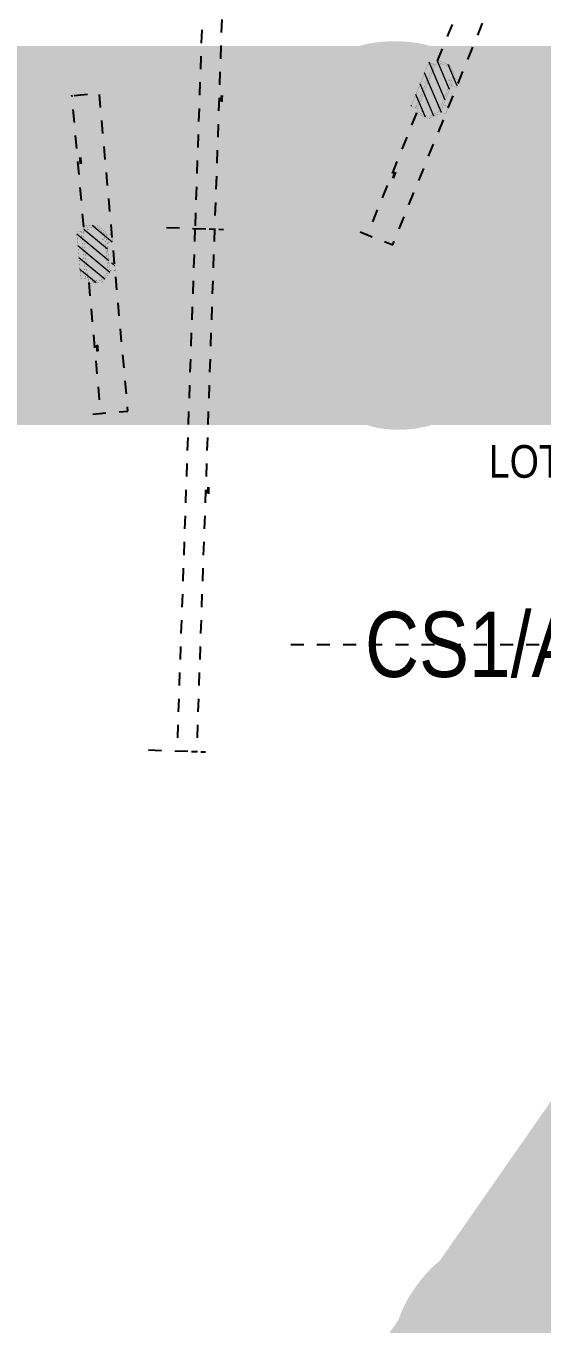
# Model space of a CAD drawing. Extents: x 218857 to 219044, y 632203 to 632441.
# Drawn here: x 218864.36 to 218868.3, y 632250.09 to 632260.02 of the extents above; entities that cross this region are included whole.
import ezdxf
from ezdxf.enums import TextEntityAlignment as Align

# ---------------------------------------------------------------- set-up
doc = ezdxf.new("R2018")
doc.units = 0
doc.header["$MEASUREMENT"] = 0
doc.linetypes.add('TRAZOS', pattern=[19.049999999999997, 12.7, -6.35])
doc.layers.get('0').update_dxf_attribs({"color": 4})
doc.layers.get('Defpoints').update_dxf_attribs({"color": 3, "lineweight": 30})
doc.layers.add('PC_T7200_002_SG-GRAL-HIDDEN DATA', color=150, linetype='TRAZOS', true_color=0x007fff, plot=False)
for name, color, linetype, true_color in [('PC_T7200_520_SG-LOT 25-SIGNALS', 1, 'Continuous', 0xff0000), ('PC_T7200_522_SG-LOT 25-AXLE COUNTER', 7, 'Continuous', 0xff0002), ('PC_T7200_536_SG-LOT 25-BEACON BTZP-5252 PASIVAS', 7, 'Continuous', 0x0000fa)]:
    doc.layers.add(name, color=color, linetype=linetype, true_color=true_color)
doc.styles.add('ARIAL NARROW', font='ARIALN.TTF')
doc.styles.get("Standard").update_dxf_attribs({"font": 'arial.ttf'})
doc.dimstyles.new('1-10', dxfattribs={"dimscale": 10, "dimtxt": 0.0018, "dimasz": 0.001, "dimexe": 0.0005, "dimexo": 0.0005, "dimgap": 0.0008, "dimtad": 1, "dimzin": 1, "dimtxsty": 'ARIAL NARROW', "dimblk": 'ARCHTICK', "dimcen": 0.0015, "dimdle": 0.0005, "dimclrd": 256, "dimclre": 256, "dimclrt": 256, "dimazin": 0, "dimtfac": 1, "dimtmove": 0, "dimatfit": 3, "dimfxl": 0.004, "dimfxlon": 1, "dimtfill": 2, "dimtfillclr": 255, "dimlwd": -1, "dimlwe": -1, "dimarcsym": 0})

# ---------------------------------------------------------------- blocks, each defined once
blk = doc.blocks.new('_ArchTick')
at = {"color": 0, "linetype": 'ByBlock', "const_width": 0.15}
blk.add_lwpolyline([(-0.5, -0.5), (0.5, 0.5)], dxfattribs=at)
blk = doc.blocks.new('*D9')
at = {"layer": 'Defpoints', "color": 0, "linetype": 'TRAZOS', "ltscale": 0.005, "transparency": 16777216}
for p in [(-1.220024815875804, 0.05799999999999272), (-1.220024815875804, 0.05799999999999272), (-0.2200000000011642, 0.05799999999999272)]:
    blk.add_point(p, dxfattribs=at)
at = {"layer": 'PC_T7200_002_SG-GRAL-HIDDEN DATA', "ltscale": 0.005, "transparency": 16777216}
for p, q in [((-0.2150000000011641, 0.05799999999999272), (-1.225024815875804, 0.05799999999999272)), ((-1.220024815875804, 0.05799999999999273), (-1.220024815875804, 0.06299999999999273)), ((-0.2200000000011642, 0.05799999999999273), (-0.2200000000011642, 0.06299999999999273))]:
    blk.add_line(p, q, dxfattribs=at)
at = {"layer": 'PC_T7200_002_SG-GRAL-HIDDEN DATA', "linetype": 'TRAZOS', "ltscale": 0.005, "transparency": 16777216, "xscale": 0.01, "yscale": 0.01, "zscale": 0.01, "rotation": 180}
blk.add_blockref('_ArchTick', (-1.220024815875804, 0.05799999999999272), dxfattribs=at)
at = {"layer": 'PC_T7200_002_SG-GRAL-HIDDEN DATA', "linetype": 'TRAZOS', "ltscale": 0.005, "transparency": 16777216, "xscale": 0.01, "yscale": 0.01, "zscale": 0.01}
blk.add_blockref('_ArchTick', (-0.2200000000011642, 0.05799999999999272), dxfattribs=at)
at = {"layer": 'PC_T7200_002_SG-GRAL-HIDDEN DATA', "linetype": 'TRAZOS', "ltscale": 0.005, "transparency": 16777216, "insert": (-0.7200124079384841, 0.07681718963164347), "char_height": 0.018, "attachment_point": 5, "style": 'ARIAL NARROW', "bg_fill": 1, "box_fill_scale": 1.1, "bg_fill_color": 255, "bg_fill_transparency": 0}
blk.add_mtext('1,00', dxfattribs=at)
blk = doc.blocks.new('*D10')
at = {"layer": 'Defpoints', "color": 0, "linetype": 'TRAZOS', "ltscale": 0.005, "transparency": 16777216}
for p in [(0.2200000000011642, 0.05799999999999272), (1.219975184124195, 0.05799999999999107), (1.219975184124195, 0.05799999999999107)]:
    blk.add_point(p, dxfattribs=at)
at = {"layer": 'PC_T7200_002_SG-GRAL-HIDDEN DATA', "ltscale": 0.005, "transparency": 16777216}
for p, q in [((0.2150000000011641, 0.05799999999999107), (1.224975184124195, 0.05799999999999107)), ((0.2200000000011642, 0.05799999999999438), (0.2200000000011642, 0.06299999999999438)), ((1.219975184124195, 0.05799999999999107), (1.219975184124195, 0.06299999999999106))]:
    blk.add_line(p, q, dxfattribs=at)
at = {"layer": 'PC_T7200_002_SG-GRAL-HIDDEN DATA', "linetype": 'TRAZOS', "ltscale": 0.005, "transparency": 16777216, "xscale": 0.01, "yscale": 0.01, "zscale": 0.01, "rotation": 180}
blk.add_blockref('_ArchTick', (0.2200000000011642, 0.05799999999999107), dxfattribs=at)
at = {"layer": 'PC_T7200_002_SG-GRAL-HIDDEN DATA', "linetype": 'TRAZOS', "ltscale": 0.005, "transparency": 16777216, "xscale": 0.01, "yscale": 0.01, "zscale": 0.01}
blk.add_blockref('_ArchTick', (1.219975184124195, 0.05799999999999107), dxfattribs=at)
at = {"layer": 'PC_T7200_002_SG-GRAL-HIDDEN DATA', "linetype": 'TRAZOS', "ltscale": 0.005, "transparency": 16777216, "insert": (0.7199875920626797, 0.07681718963164182), "char_height": 0.018, "attachment_point": 5, "style": 'ARIAL NARROW', "bg_fill": 1, "box_fill_scale": 1.1, "bg_fill_color": 255, "bg_fill_transparency": 0}
blk.add_mtext('1,00', dxfattribs=at)
blk = doc.blocks.new('*U141')
at = {"lineweight": 30, "flags": 45}
for tag, p in [('X=INSERTIONPOINT', (-3.484022035168203, 0.2183608216447444)), ('Y=INSERTIONPOINT', (-3.190436965587238, -0.05331510095264091))]:
    blk.add_attdef(tag, text='', height=0.25, rotation=47.21963593892862, dxfattribs=at).set_placement(p, align=Align.MIDDLE_CENTER)
at = {"style": 'ARIAL NARROW', "flags": 9}
for tag, rotation, p in [('AT007', 2.219635938928572, (2.952725784161363, 5.554619708897921)), ('AT005', 47.21963593892862, (1.058880841893481, 3.508046741240207)), ('AT006', 47.21963593892862, (-0.9786885775868974, 1.306158719382971))]:
    blk.add_attdef(tag, text='', height=0.25, rotation=rotation, dxfattribs=at).set_placement(p, align=Align.MIDDLE_LEFT)
at = {"style": 'ARIAL NARROW'}
for tag, height, flags, p in [('AT008', 0.25, 9, (-4.658362313492065, 1.30506451203428)), ('AT004', 0.25, 9, (-4.364777243911098, 1.033388589436896)), ('AT000', 0.25, 8, (-4.071192174330134, 0.7617126668395131)), ('AT003', 0.25, 8, (-3.777607104749168, 0.4900367442421278)), ('AT001', 0.5, 8, (-2.676663093820568, -0.5287479654980785)), ('GIS01', 0.25, 9, (-2.162889222053859, -1.004180830043485)), ('GIS02', 0.25, 9, (-1.869304152472895, -1.275856752640868)), ('GIS03', 0.25, 9, (-1.575719082891929, -1.547532675238253)), ('GIS04', 0.25, 9, (-1.282134013310963, -1.819208597835636)), ('GIS05', 0.25, 9, (-0.9885489437299979, -2.09088452043302)), ('GIS06', 0.25, 9, (-0.6949638741490327, -2.362560443030405)), ('GIS07', 0.25, 9, (-0.4013788045680684, -2.634236365627789)), ('GIS08', 0.25, 9, (-0.1077937349871005, -2.905912288225174)), ('GIS09', 0.25, 9, (0.1857913345938638, -3.177588210822556)), ('GIS10', 0.25, 9, (0.4793764041748299, -3.449264133419942))]:
    blk.add_attdef(tag, text='', height=height, rotation=47.21963593892862, dxfattribs=dict(at, flags=flags)).set_placement(p, align=Align.MIDDLE_CENTER)
blk = doc.blocks.new('*U76')
at = {"lineweight": 30, "flags": 55}
for tag, p in [('Y=INSERTIONPOINT', (-0.1910063282195584, -4.547626534964333)), ('X=INSERTIONPOINT', (-0.4885008382748839, -4.815015798755535))]:
    blk.add_attdef(tag, text='', height=0.25, rotation=131.9555813122571, dxfattribs=at).set_placement(p, align=Align.MIDDLE_CENTER)
at = {"style": 'ARIAL NARROW', "flags": 9}
for tag, rotation, p in [('AT007', 86.95558131225701, (-5.620322968996668, 2.389108328302497)), ('AT005', 131.9555813122571, (-3.756134003299726, 0.3154861164532203)), ('AT006', 131.9555813122571, (-1.750471161605705, -1.915503925086155))]:
    blk.add_attdef(tag, text='', height=0.25, rotation=rotation, dxfattribs=at).set_placement(p, align=Align.MIDDLE_LEFT)
at = {"style": 'ARIAL NARROW'}
for tag, height, flags, p in [('GIS10', 0.25, 9, (3.452944072961421, -1.271710560197432)), ('GIS09', 0.25, 9, (3.155478734089505, -1.539132272423301)), ('GIS08', 0.25, 9, (2.858013395217588, -1.806553984649171)), ('GIS07', 0.25, 9, (2.560548056345671, -2.073975696875041)), ('GIS06', 0.25, 9, (2.263082717473754, -2.341397409100911)), ('GIS05', 0.25, 9, (1.965617378601837, -2.60881912132678)), ('GIS04', 0.25, 9, (1.66815203972992, -2.87624083355265)), ('GIS03', 0.25, 9, (1.370686700858004, -3.143662545778519)), ('GIS02', 0.25, 9, (1.073221361986087, -3.411084258004389)), ('AT001', 0.4999999999999996, 8, (0.2551916802507503, -4.146493966283822)), ('GIS01', 0.25, 9, (0.7757560231141709, -3.678505970230258)), ('AT003', 0.25, 8, (-0.7859661771468001, -5.082437510981405)), ('AT000', 0.25, 8, (-1.083431516018717, -5.349859223207274)), ('AT004', 0.25, 9, (-1.380896854890633, -5.617280935433143)), ('AT008', 0.25, 9, (-1.67836219376255, -5.884702647659013)), ('AT018', 0.25, 9, (-1.975827532634467, -6.152124359884882))]:
    blk.add_attdef(tag, text='', height=height, rotation=131.9555813122571, dxfattribs=dict(at, flags=flags)).set_placement(p, align=Align.MIDDLE_CENTER)
blk = doc.blocks.new('*D25')
at = {"layer": 'Defpoints', "color": 0, "linetype": 'TRAZOS', "ltscale": 0.005, "transparency": 16777216}
for p in [(2.269999999999982, 0.15), (0.2700000000000387, 0), (2.269999999999982, 0)]:
    blk.add_point(p, dxfattribs=at)
at = {"layer": 'PC_T7200_002_SG-GRAL-HIDDEN DATA', "ltscale": 0.005, "transparency": 16777216}
for p, q in [((0.2650000000000386, 0.15), (2.274999999999982, 0.15)), ((0.2700000000000387, 0.11), (0.2700000000000387, 0.155)), ((2.269999999999982, 0.11), (2.269999999999982, 0.155))]:
    blk.add_line(p, q, dxfattribs=at)
at = {"layer": 'PC_T7200_002_SG-GRAL-HIDDEN DATA', "linetype": 'TRAZOS', "ltscale": 0.005, "transparency": 16777216, "xscale": 0.01, "yscale": 0.01, "zscale": 0.01, "rotation": 180}
blk.add_blockref('_ArchTick', (0.2700000000000387, 0.15), dxfattribs=at)
at = {"layer": 'PC_T7200_002_SG-GRAL-HIDDEN DATA', "linetype": 'TRAZOS', "ltscale": 0.005, "transparency": 16777216, "xscale": 0.01, "yscale": 0.01, "zscale": 0.01}
blk.add_blockref('_ArchTick', (2.269999999999982, 0.15), dxfattribs=at)
at = {"layer": 'PC_T7200_002_SG-GRAL-HIDDEN DATA', "linetype": 'TRAZOS', "ltscale": 0.005, "transparency": 16777216, "insert": (1.27000000000001, 0.1688171896316507), "char_height": 0.018, "attachment_point": 5, "style": 'ARIAL NARROW', "bg_fill": 1, "box_fill_scale": 1.1, "bg_fill_color": 255, "bg_fill_transparency": 0}
blk.add_mtext('2,00', dxfattribs=at)
blk = doc.blocks.new('*D23')
at = {"layer": 'Defpoints', "color": 0, "linetype": 'TRAZOS', "ltscale": 0.005, "transparency": 16777216}
for p in [(6.269999999999982, 0.15), (2.269999999999982, 0), (6.269999999999982, 0)]:
    blk.add_point(p, dxfattribs=at)
at = {"layer": 'PC_T7200_002_SG-GRAL-HIDDEN DATA', "ltscale": 0.005, "transparency": 16777216}
for p, q in [((2.264999999999982, 0.15), (6.274999999999982, 0.15)), ((2.269999999999982, 0.11), (2.269999999999982, 0.155)), ((6.269999999999982, 0.11), (6.269999999999982, 0.155))]:
    blk.add_line(p, q, dxfattribs=at)
at = {"layer": 'PC_T7200_002_SG-GRAL-HIDDEN DATA', "linetype": 'TRAZOS', "ltscale": 0.005, "transparency": 16777216, "xscale": 0.01, "yscale": 0.01, "zscale": 0.01, "rotation": 180}
blk.add_blockref('_ArchTick', (2.269999999999982, 0.15), dxfattribs=at)
at = {"layer": 'PC_T7200_002_SG-GRAL-HIDDEN DATA', "linetype": 'TRAZOS', "ltscale": 0.005, "transparency": 16777216, "xscale": 0.01, "yscale": 0.01, "zscale": 0.01}
blk.add_blockref('_ArchTick', (6.269999999999982, 0.15), dxfattribs=at)
at = {"layer": 'PC_T7200_002_SG-GRAL-HIDDEN DATA', "linetype": 'TRAZOS', "ltscale": 0.005, "transparency": 16777216, "insert": (4.269999999999982, 0.1688171896316507), "char_height": 0.018, "attachment_point": 5, "style": 'ARIAL NARROW', "bg_fill": 1, "box_fill_scale": 1.1, "bg_fill_color": 255, "bg_fill_transparency": 0}
blk.add_mtext('4,00', dxfattribs=at)
blk = doc.blocks.new('*U163')
at = {"lineweight": 13, "style": 'ARIAL NARROW'}
for tag, flags, p in [('AT023', 9, (0.1269174867285567, 4.715087185631331)), ('AT008', 9, (0.1269174867285567, 4.315087185631331)), ('AT004', 9, (0.1269174867285567, 3.915087185631331)), ('AT000', 8, (0.1269174867285567, 3.515087185631331)), ('AT003', 8, (0.1269174867285567, 3.115087185631332)), ('GIS01', 9, (0.126873853497484, 0.9150871856313325)), ('GIS02', 9, (0.126873853497484, 0.5150871856313326)), ('GIS03', 9, (0.126873853497484, 0.1150871856313327)), ('GIS04', 9, (0.126873853497484, -0.2849128143686672)), ('GIS05', 9, (0.126873853497484, -0.6849128143686674)), ('GIS06', 9, (0.126873853497484, -1.084912814368667)), ('GIS07', 9, (0.126873853497484, -1.484912814368668)), ('GIS08', 9, (0.126873853497484, -1.884912814368667)), ('GIS09', 9, (0.126873853497484, -2.284912814368667)), ('GIS10', 9, (0.126873853497484, -2.684912814368668))]:
    blk.add_attdef(tag, text='', height=0.25, dxfattribs=dict(at, flags=flags)).set_placement(p, align=Align.MIDDLE_CENTER)
at = {"lineweight": 13, "flags": 104}
for tag, p in [('X=INSERTIONPOINT', (0.1269174867285567, 2.715087185631332)), ('Y=INSERTIONPOINT', (0.126873853497484, 2.315087185631332))]:
    blk.add_attdef(tag, text='', height=0.25, dxfattribs=at).set_placement(p, align=Align.MIDDLE_CENTER)
at = {"lineweight": 13, "style": 'ARIAL NARROW', "flags": 8}
blk.add_attdef('AT001', text='', height=0.4999999999999982, rotation=359.9999999933299, dxfattribs=at).set_placement((0.1268738526825768, 1.615087185427606), align=Align.MIDDLE_CENTER)
at = {"lineweight": 13, "style": 'ARIAL NARROW', "flags": 9}
for tag, p in [('AT006', (3.126873853497484, 1.615087185631332)), ('AT005', (6.126873853497484, 1.615087185631332))]:
    blk.add_attdef(tag, text='', height=0.25, dxfattribs=at).set_placement(p, align=Align.MIDDLE_LEFT)
blk.add_attdef('AT007', text='', height=0.25, rotation=314.9999999999999, dxfattribs=at).set_placement((8.915262201145802, 1.615087185631332), align=Align.MIDDLE_LEFT)
blk = doc.blocks.new('PC_T7200_(CAFS)_P1')
at = {"lineweight": 0}
h = blk.add_hatch(dxfattribs=at)
h.set_pattern_fill('ANSI31', color=256, scale=0.02)
h.set_pattern_definition([(45, (0, 0), (-0.04490128060534577, 0.04490128060534577), [])])
edge = h.paths.add_edge_path()
edge.add_line((-0.2200000000011642, 0.05799999999999272), (-0.2200000000011642, 0.150749987067627))
edge.add_arc((-0.2000747624312768, 0.1507499870918174), 0.01992523756988734, 134.8360176547205, 180.0000000695605, ccw=False)
edge.add_line((-0.214123651443515, 0.1648795238760954), (-0.1594869286345784, 0.2192043941067254))
edge.add_arc((-0.1454380397448777, 0.2050748573540543), 0.01992523746107528, 89.99999988377391, 134.8360174689338, ccw=False)
edge.add_line((-0.1454380397044588, 0.2250000948151296), (-0.1398878562322352, 0.2250000000530576))
edge.add_line((-0.1398878562322352, 0.2250000000530576), (-0.139999999984866, 0.2679999999999723))
edge.add_line((-0.139999999984866, 0.2679999999999723), (-0.0801121438271366, 0.2679999999999723))
edge.add_line((-0.0801121438271366, 0.2679999999999723), (-0.0801121438271366, 0.2250000000530576))
edge.add_line((-0.0801121438271366, 0.2250000000530576), (0.08011214373982511, 0.2250000000530576))
edge.add_line((0.08011214373982511, 0.2250000000530576), (0.07999999998719431, 0.2679999999999723))
edge.add_line((0.07999999998719431, 0.2679999999999723), (0.1398878561449237, 0.2679999999999723))
edge.add_line((0.1398878561449237, 0.2679999999999723), (0.1398878561449237, 0.2250000000530576))
edge.add_line((0.1398878561449237, 0.2250000000530576), (0.1454380397044588, 0.2250000948151296))
edge.add_arc((0.1454380397303258, 0.2050748573893285), 0.01992523742580116, 45.16398248922161, 90.0000000743816, ccw=False)
edge.add_line((0.1594869286054745, 0.2192043941067254), (0.214123651443515, 0.1648795237596801))
edge.add_arc((0.2000747625712357, 0.1507499870336098), 0.01992523742992847, 9.78178036348254e-08, 45.163982512657924, ccw=False)
edge.add_line((0.2200000000011642, 0.150749987067627), (0.2200000000011642, 0.05799999999999272))
edge.add_line((0.2200000000011642, 0.05799999999999272), (0.1806871313310694, 0.05799999999999272))
edge.add_line((0.1806871313310694, 0.05799999999999272), (0.1806871313310694, 0))
edge.add_line((0.1806871313310694, 0), (-0.1806871313310694, 0))
edge.add_line((-0.1806871313310694, 0), (-0.1806871313310694, 0.05799999999999272))
edge.add_line((-0.1806871313310694, 0.05799999999999272), (-0.2200000000011642, 0.05799999999999272))
at = {"const_width": 0.001, "flags": 128}
for points in [[(-0.2200000000011642, 0.05799999999999272), (-0.2200000000011642, 0.150749987067627, -0.1996562915409382), (-0.214123651443515, 0.1648795238760954), (-0.1594869286345784, 0.2192043941067254, -0.1981686549439758), (-0.1454380397044588, 0.2250000948151296), (-0.1398878562322352, 0.2250000000530576), (-0.139999999984866, 0.2679999999999723), (-0.0801121438271366, 0.2679999999999723), (-0.0801121438271366, 0.2250000000530576), (0.08011214373982511, 0.2250000000530576), (0.07999999998719431, 0.2679999999999723), (0.1398878561449237, 0.2679999999999723), (0.1398878561449237, 0.2250000000530576), (0.1454380397044588, 0.2250000948151296, -0.1981686549439758), (0.1594869286054745, 0.2192043941067254), (0.214123651443515, 0.1648795237596801, -0.1996562915409381), (0.2200000000011642, 0.150749987067627), (0.2200000000011642, 0.05799999999999272), (0.1806871313310694, 0.05799999999999272), (0.1806871313310694, 0), (-0.1806871313310694, 0), (-0.1806871313310694, 0.05799999999999272)], [(-0.1135330315055325, 0.1938041272520742, 1), (-0.1045330315055326, 0.1938041272520742, 1)], [(0.1035215124529787, 0.1938041272520742, 1), (0.1125215124529786, 0.1938041272520742, 1)], [(-0.1949559752729255, 0.09139999999999998, 1), (-0.1859559752729256, 0.09139999999999998, 1)], [(0.1839329371969216, 0.09139999999999998, 1), (0.1929329371969215, 0.09139999999999998, 1)]]:
    blk.add_lwpolyline(points, format="xyb", close=True, dxfattribs=at)
blk.add_lwpolyline([(-0.206204032379901, 0.05799999999999272), (-0.206204032379901, 0.1450123670110202, -0.1996562915409382), (-0.2003276838222519, 0.1591419037030732), (-0.1537955675448757, 0.2054084264272547, -0.1981686549439758), (-0.1397466786147561, 0.2112041272520742), (0.1397466785856523, 0.2112041272520742, -0.1981686549439758), (0.1537955675157718, 0.2054084264272547), (0.2003276838222519, 0.1591419037030732, -0.1996562915409382), (0.2062040323507972, 0.1450123670110202), (0.2062040323507972, 0.05799999999999272)], format="xyb", dxfattribs=at)
for points in [[(-0.1398878562322352, 0.2250000000530576), (-0.0801121438271366, 0.2250000000530576)], [(0.1398878561449237, 0.2250000000530576), (0.08011214373982511, 0.2250000000530576)], [(0.1806871313310694, 0.05203820171300322), (-0.1806871313310694, 0.05203820171300322)], [(-0.1806871313310694, 0.03730017109774053), (0.1806871313310694, 0.03730017109774053)]]:
    blk.add_lwpolyline(points, dxfattribs=at)
at = {"layer": 'PC_T7200_002_SG-GRAL-HIDDEN DATA', "linetype": 'TRAZOS', "ltscale": 0.005, "flags": 128}
blk.add_lwpolyline([(1.219975184124195, 0), (1.219975184124196, 0.2679999999999723), (-1.220024815875804, 0.2679999999999723), (-1.220024815875804, 0)], dxfattribs=at)
at = {"layer": 'PC_T7200_002_SG-GRAL-HIDDEN DATA', "linetype": 'TRAZOS', "ltscale": 0.005}
for base, p1, p2, picture, middle in [((-1.220024815875804, 0.05799999999999272), (-0.2200000000011642, 0.05799999999999272), (-1.220024815875804, 0.05799999999999272), '*D9', (-0.7200124079384841, 0.07681718963164347)), ((1.219975184124195, 0.05799999999999107), (0.2200000000011642, 0.05799999999999272), (1.219975184124195, 0.05799999999999107), '*D10', (0.7199875920626797, 0.07681718963164182))]:
    dim = blk.add_linear_dim(base=base, p1=p1, p2=p2, dimstyle='1-10', dxfattribs=at)
    dim.commit()
    dim.dimension.update_dxf_attribs({"geometry": picture, "text_midpoint": middle})
blk = doc.blocks.new('*U129')
at = {"color": 0}
blk.add_blockref('PC_T7200_(CAFS)_P1', (0, 0), dxfattribs=at)
at = {"lineweight": 30, "flags": 46}
for tag, p in [('X=INSERTIONPOINT', (-1.836942166424683, -2.55378406962749)), ('Y=INSERTIONPOINT', (-1.438550890229183, -2.58962249809723))]:
    blk.add_attdef(tag, text='', height=0.2499999999999999, rotation=84.86588023563534, dxfattribs=at).set_placement(p, align=Align.MIDDLE_CENTER)
at = {"style": 'ARIAL NARROW', "flags": 9}
for tag, rotation, p in [('AT007', 39.86588023563525, (-0.05450786933500262, 6.10981395867368)), ('AT005', 84.86588023563534, (-0.3040335645384052, 3.332612758772208)), ('AT006', 84.86588023563534, (-0.5724958417680258, 0.3446489026145274))]:
    blk.add_attdef(tag, text='', height=0.2499999999999999, rotation=rotation, dxfattribs=at).set_placement(p, align=Align.MIDDLE_LEFT)
at = {"style": 'ARIAL NARROW'}
for tag, height, flags, p in [('AT001', 0.4999999999999998, 8, (-0.8409581189976468, -2.643314953543155)), ('AT018', 0.2499999999999999, 9, (-3.828918070529802, -2.374809218141076)), ('AT008', 0.2499999999999999, 9, (-3.430522889708778, -2.410604188438359)), ('AT004', 0.2499999999999999, 9, (-3.032127708887754, -2.446399158735642)), ('AT000', 0.2499999999999999, 8, (-2.633732528066731, -2.482194129032925)), ('AT003', 0.2499999999999999, 8, (-2.235337347245705, -2.517989099330207)), ('GIS01', 0.2499999999999999, 9, (-0.1437665525608541, -2.7059561515634)), ('GIS02', 0.2499999999999999, 9, (0.2546286282601697, -2.741751121860683)), ('GIS03', 0.2499999999999999, 9, (0.6530238090811942, -2.777546092157965)), ('GIS04', 0.2499999999999999, 9, (1.051418989902218, -2.813341062455248)), ('GIS05', 0.2499999999999999, 9, (1.449814170723243, -2.849136032752531)), ('GIS06', 0.2499999999999999, 9, (1.848209351544266, -2.884931003049813)), ('GIS07', 0.2499999999999999, 9, (2.246604532365291, -2.920725973347096)), ('GIS08', 0.2499999999999999, 9, (2.644999713186316, -2.956520943644379)), ('GIS09', 0.2499999999999999, 9, (3.04339489400734, -2.992315913941661)), ('GIS10', 0.2499999999999999, 9, (3.441790074828365, -3.028110884238944))]:
    blk.add_attdef(tag, text='', height=height, rotation=84.86588023563534, dxfattribs=dict(at, flags=flags)).set_placement(p, align=Align.MIDDLE_CENTER)
blk = doc.blocks.new('*U133')
at = {"layer": 'PC_T7200_002_SG-GRAL-HIDDEN DATA', "linetype": 'TRAZOS', "ltscale": 0.005}
blk.add_line((4.345368361386425, 0.691614848473495), (2.844989896426265, 4.399560972931589), dxfattribs=at)
at = {"color": 0}
blk.add_blockref('PC_T7200_(CAFS)_P1', (0, 0), dxfattribs=at)
at = {"lineweight": 30, "flags": 27}
for tag, p in [('Y=INSERTIONPOINT', (3.038987210237631, 2.320531140958518)), ('X=INSERTIONPOINT', (2.668176231201757, 2.170533741880015))]:
    blk.add_attdef(tag, text='', height=0.25, rotation=112.0301608176884, dxfattribs=at).set_placement(p, align=Align.MIDDLE_CENTER)
at = {"style": 'ARIAL NARROW', "flags": 9}
for tag, rotation, p in [('AT007', 67.03016081768838, (0.29870197427676, 10.69230553917636)), ('AT005', 112.0301608176884, (1.344611431466105, 8.107507097389682)), ('AT006', 112.0301608176884, (2.469895280186225, 5.326547504046111))]:
    blk.add_attdef(tag, text='', height=0.25, rotation=rotation, dxfattribs=at).set_placement(p, align=Align.MIDDLE_LEFT)
at = {"style": 'ARIAL NARROW'}
for tag, height, flags, p in [('GIS10', 0.25, 9, (7.581221212698796, 4.158494760534714)), ('GIS09', 0.25, 9, (7.210426600252986, 4.008456914038696)), ('GIS08', 0.25, 9, (6.839631987807176, 3.858419067542682)), ('GIS07', 0.25, 9, (6.468837375361367, 3.708381221046665)), ('GIS06', 0.25, 9, (6.098042762915557, 3.558343374550649)), ('GIS05', 0.25, 9, (5.727248150469749, 3.408305528054634)), ('GIS04', 0.25, 9, (5.356453538023938, 3.258267681558617)), ('GIS03', 0.25, 9, (4.98565892557813, 3.108229835062601)), ('AT001', 0.4999999999999999, 8, (3.595179128906345, 2.545587910702542)), ('GIS02', 0.25, 9, (4.614864313132321, 2.958191988566585)), ('GIS01', 0.25, 9, (4.244069700686511, 2.808154142070569)), ('AT003', 0.25, 8, (2.297381618755948, 2.020495895383999)), ('AT000', 0.25, 8, (1.926587006310139, 1.870458048887983)), ('AT004', 0.25, 9, (1.55579239386433, 1.720420202391967)), ('AT008', 0.25, 9, (1.184997781418521, 1.570382355895952)), ('AT018', 0.25, 9, (0.8142031689727123, 1.420344509399935))]:
    blk.add_attdef(tag, text='', height=height, rotation=112.0301608176884, dxfattribs=dict(at, flags=flags)).set_placement(p, align=Align.MIDDLE_CENTER)
blk = doc.blocks.new('PC_T7200_(CAFS)_BP')
at = {"layer": 'PC_T7200_002_SG-GRAL-HIDDEN DATA', "linetype": 'TRAZOS', "ltscale": 0.005}
for points in [[(2.269999999999982, -0.2175000000000011), (2.269999999999982, 0.2175000000000011)], [(6.269999999999982, -0.2175000000000011), (6.269999999999982, 0.2175000000000011)], [(0.3499999999999659, 0), (2.269999999999982, 0), (6.269999999999982, 0)]]:
    blk.add_lwpolyline(points, dxfattribs=at)
for base, p1, p2, picture, middle in [((2.269999999999982, 0.15), (0.2700000000000387, 0), (2.269999999999982, 0), '*D25', (1.27000000000001, 0.1688171896316507)), ((6.269999999999982, 0.15), (2.269999999999982, 0), (6.269999999999982, 0), '*D23', (4.269999999999982, 0.1688171896316507))]:
    dim = blk.add_linear_dim(base=base, p1=p1, p2=p2, dimstyle='1-10', dxfattribs=at)
    dim.commit()
    dim.dimension.update_dxf_attribs({"geometry": picture, "text_midpoint": middle})
blk = doc.blocks.new('*U162')
at = {"color": 0, "lineweight": 13}
blk.add_blockref('PC_T7200_(CAFS)_BP', (0, 0), dxfattribs=at)
at = {"lineweight": 13, "style": 'ARIAL NARROW'}
for tag, flags, p in [('AT023', 9, (-2.296355275454123, 0.4750041173961517)), ('AT008', 9, (-2.296355275454123, 0.07500411739615176)), ('AT004', 9, (-2.296355275454123, -0.3249958826038486)), ('AT000', 8, (-2.296355275454123, -0.7249958826038483)), ('AT003', 8, (-2.296355275454123, -1.124995882603848)), ('GIS01', 9, (-2.296398908685196, -3.324995882603847)), ('GIS02', 9, (-2.296398908685196, -3.724995882603847)), ('GIS03', 9, (-2.296398908685196, -4.124995882603847)), ('GIS04', 9, (-2.296398908685196, -4.524995882603847)), ('GIS05', 9, (-2.296398908685196, -4.924995882603847)), ('GIS06', 9, (-2.296398908685196, -5.324995882603847)), ('GIS07', 9, (-2.296398908685196, -5.724995882603848)), ('GIS08', 9, (-2.296398908685196, -6.124995882603846)), ('GIS09', 9, (-2.296398908685196, -6.524995882603847)), ('GIS10', 9, (-2.296398908685196, -6.924995882603848))]:
    blk.add_attdef(tag, text='', height=0.25, dxfattribs=dict(at, flags=flags)).set_placement(p, align=Align.MIDDLE_CENTER)
at = {"lineweight": 13, "flags": 104}
for tag, p in [('X=INSERTIONPOINT', (-2.296355275454123, -1.524995882603847)), ('Y=INSERTIONPOINT', (-2.296398908685196, -1.924995882603847))]:
    blk.add_attdef(tag, text='', height=0.25, dxfattribs=at).set_placement(p, align=Align.MIDDLE_CENTER)
at = {"lineweight": 13, "style": 'ARIAL NARROW', "flags": 8}
blk.add_attdef('AT001', text='', height=0.4999999999999982, rotation=359.9999999933299, dxfattribs=at).set_placement((-2.296398909383688, -2.624995882807574), align=Align.MIDDLE_CENTER)
at = {"lineweight": 13, "style": 'ARIAL NARROW', "flags": 9}
for tag, p in [('AT006', (0.7036010913148041, -2.624995882603847)), ('AT005', (3.703601091314804, -2.624995882603847))]:
    blk.add_attdef(tag, text='', height=0.25, dxfattribs=at).set_placement(p, align=Align.MIDDLE_LEFT)
blk.add_attdef('AT007', text='', height=0.25, rotation=314.9999999999999, dxfattribs=at).set_placement((6.491989438963122, -2.624995882603847), align=Align.MIDDLE_LEFT)

msp = doc.modelspace()

# ---------------------------------------------------------------- block references
at = {"layer": 'PC_T7200_520_SG-LOT 25-SIGNALS'}
ref = msp.add_blockref('*U141', (218867.9149999996, 632246.404, 788.933), dxfattribs=dict(at, rotation=7.931885816652751))
lines = msp.add_mtext('Y=632246.404', dxfattribs={"layer": '0', "insert": (218864.7624437755, 632245.9109282148, 788.933), "char_height": 2.5, "attachment_point": 1, "rotation": 55.151521755765415, "bg_fill": 1, "box_fill_scale": 1, "bg_fill_color": 7, "bg_fill_true_color": 16777215, "bg_fill_transparency": 0})
ref.add_attrib('Y=INSERTIONPOINT', '', (218864.7624437755, 632245.9109282148, 788.933), dxfattribs={"flags": 62}).embed_mtext(lines)
lines = msp.add_mtext('X=218867.915', dxfattribs={"layer": '0', "insert": (218864.4341773628, 632246.1394914716, 788.933), "char_height": 2.5, "attachment_point": 1, "rotation": 55.151521755765415, "bg_fill": 1, "box_fill_scale": 1, "bg_fill_color": 7, "bg_fill_true_color": 16777215, "bg_fill_transparency": 0})
ref.add_attrib('X=INSERTIONPOINT', '', (218864.4341773628, 632246.1394914716, 788.933), dxfattribs={"flags": 62}).embed_mtext(lines)
at = {"layer": 'PC_T7200_522_SG-LOT 25-AXLE COUNTER'}
ref = msp.add_blockref('*U76', (218867.9225830466, 632243.8823660905), dxfattribs=dict(at, rotation=283.1959404436007))
lines = msp.add_mtext('Y=632243.882', dxfattribs={"layer": '0', "insert": (218863.4514329435, 632243.0301881357), "char_height": 2.5, "attachment_point": 1, "rotation": 55.151521755765415, "bg_fill": 1, "box_fill_scale": 1, "bg_fill_color": 7, "bg_fill_true_color": 16777215, "bg_fill_transparency": 0})
ref.add_attrib('Y=INSERTIONPOINT', '', (218863.4514329435, 632243.0301881357), dxfattribs={"flags": 62}).embed_mtext(lines)
lines = msp.add_mtext('X=218867.923', dxfattribs={"layer": '0', "insert": (218863.1231914632, 632243.2587872008), "char_height": 2.5, "attachment_point": 1, "rotation": 55.151521755765415, "bg_fill": 1, "box_fill_scale": 1, "bg_fill_color": 7, "bg_fill_true_color": 16777215, "bg_fill_transparency": 0})
ref.add_attrib('X=INSERTIONPOINT', '', (218863.1231914632, 632243.2587872008), dxfattribs={"flags": 62}).embed_mtext(lines)
ref = msp.add_blockref('*U133', (218867.3700717989, 632259.5765464354, 788.936), dxfattribs=dict(at, rotation=247.9698391819553))
ref.add_attrib('AT001', 'CS1/AC/16', dxfattribs={"layer": '0', "height": 0.4999999999999998, "rotation": 359.9999999933299, "style": 'ARIAL NARROW'}).set_placement((218868.3812651702, 632255.2890274855, 788.936), align=Align.MIDDLE_CENTER)
ref.add_attrib('AT003', 'LOT-25', dxfattribs={"layer": '0', "height": 0.2499999999999999, "rotation": 359.9999999933299, "style": 'ARIAL NARROW'}).set_placement((218868.3813088035, 632256.6890274854, 788.936), align=Align.MIDDLE_CENTER)
ref = msp.add_blockref('*U129', (218864.7607143628, 632258.265748224), dxfattribs=dict(at, rotation=275.1341197655286))
lines = msp.add_mtext('Y=632258.266', dxfattribs={"layer": '0', "insert": (218862.0527493383, 632259.466788928), "char_height": 2.5, "attachment_point": 1, "bg_fill": 1, "box_fill_scale": 1, "bg_fill_color": 7, "bg_fill_true_color": 16777215, "bg_fill_transparency": 0})
ref.add_attrib('Y=INSERTIONPOINT', '', (218862.0527493383, 632259.466788928), dxfattribs={"flags": 104}).embed_mtext(lines)
lines = msp.add_mtext('X=218864.761', dxfattribs={"layer": '0', "insert": (218862.0527929715, 632259.8667889282), "char_height": 2.5, "attachment_point": 1, "bg_fill": 1, "box_fill_scale": 1, "bg_fill_color": 7, "bg_fill_true_color": 16777215, "bg_fill_transparency": 0})
ref.add_attrib('X=INSERTIONPOINT', '', (218862.0527929715, 632259.8667889282), dxfattribs={"flags": 104}).embed_mtext(lines)
at = {"layer": 'PC_T7200_536_SG-LOT 25-BEACON BTZP-5252 PASIVAS', "rotation": 268.0337658243022}
msp.add_blockref('*U162', (218865.727, 632260.74, 788.936), dxfattribs=at)
at = {"layer": 'PC_T7200_536_SG-LOT 25-BEACON BTZP-5252 PASIVAS'}
ref = msp.add_blockref('*U163', (218870.241, 632258.791, 788.936), dxfattribs=dict(at, rotation=259.7930525769701))
lines = msp.add_mtext('Y=632258.791', dxfattribs={"layer": '0', "insert": (218872.4969663485, 632258.2558911454, 788.936), "char_height": 2.5, "attachment_point": 1, "rotation": 259.7930525769701, "bg_fill": 1, "box_fill_scale": 1, "bg_fill_color": 7, "bg_fill_true_color": 16777215, "bg_fill_transparency": 0})
ref.add_attrib('Y=INSERTIONPOINT', '', (218872.4969663485, 632258.2558911454, 788.936), dxfattribs={"flags": 54}).embed_mtext(lines)
lines = msp.add_mtext('X=218870.241', dxfattribs={"layer": '0', "insert": (218872.8906282678, 632258.1849665715, 788.936), "char_height": 2.5, "attachment_point": 1, "rotation": 259.7930525769701, "bg_fill": 1, "box_fill_scale": 1, "bg_fill_color": 7, "bg_fill_true_color": 16777215, "bg_fill_transparency": 0})
ref.add_attrib('X=INSERTIONPOINT', '', (218872.8906282678, 632258.1849665715, 788.936), dxfattribs={"flags": 54}).embed_mtext(lines)

doc.saveas('drawing.dxf')
